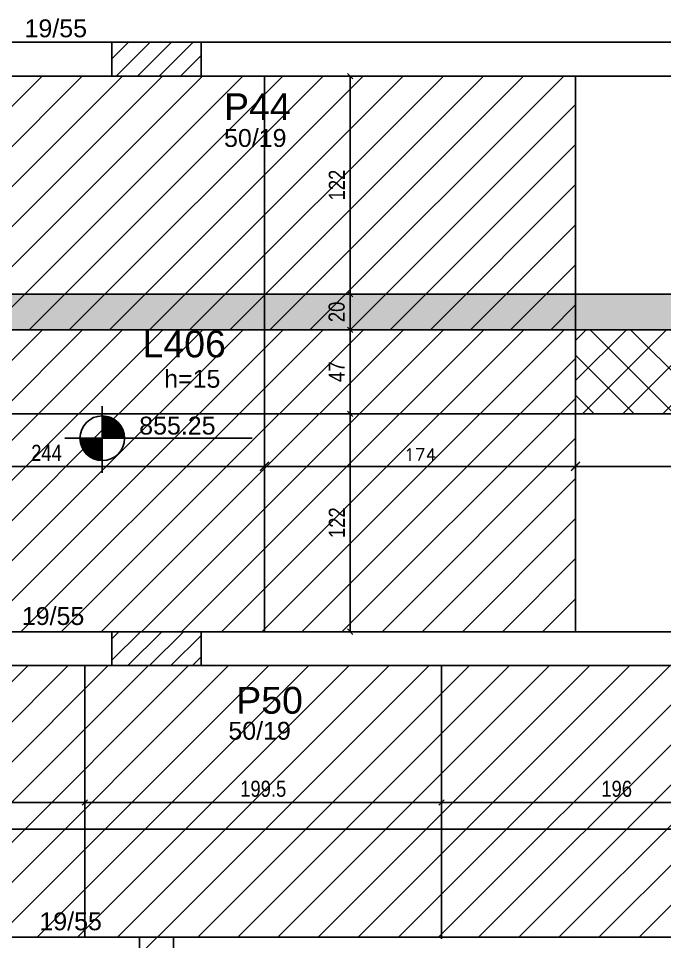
# Model space of a CAD drawing. Header units: millimetres. Extents: x 2358 to 5871, y 1438 to 2637.
# Drawn here: x 3655 to 4016, y 2030 to 2546 of the extents above; entities that cross this region are included whole.
import ezdxf

# ---------------------------------------------------------------- set-up
doc = ezdxf.new("R2010")
doc.units = ezdxf.units.MM
for name, color, linetype in [('3', 3, 'Continuous'), ('4', 4, 'Continuous'), ('7', 7, 'Continuous'), ('Painéis', 200, 'Continuous')]:
    doc.layers.add(name, color=color, linetype=linetype)
doc.layers.add('Hachura', color=251, linetype='Continuous', lineweight=9)
doc.layers.add('REAPROVEITAMENTO', color=251, linetype='Continuous', lineweight=9)
doc.styles.add('COTA TECNICA-50', font='techl___.ttf', dxfattribs={"height": 9})
doc.styles.add('ROMANS', font='romans.shx')
doc.styles.get("Standard").update_dxf_attribs({"font": 'arial.ttf'})
doc.dimstyles.new('COTA PAINEL-50', dxfattribs={"dimtxt": 9, "dimasz": 3, "dimexe": 3, "dimexo": 3, "dimgap": 3, "dimtad": 1, "dimdec": 1, "dimzin": 12, "dimdsep": 46, "dimtxsty": 'COTA TECNICA-50', "dimblk1": 'OBLIQUE', "dimblk2": 'OBLIQUE', "dimsah": 1, "dimcen": 0.9, "dimclrd": 4, "dimclre": 4, "dimclrt": 240, "dimadec": 1, "dimazin": 3, "dimtfac": 1, "dimtdec": 1, "dimtmove": 0, "dimatfit": 3, "dimfxl": 1, "dimtolj": 1, "dimtzin": 12, "dimarcsym": 0})
doc.dimstyles.new('Cota Paínel', dxfattribs={"dimtxt": 7, "dimasz": 5, "dimexe": 3, "dimexo": 3, "dimgap": 3, "dimtad": 1, "dimdec": 1, "dimzin": 12, "dimdsep": 46, "dimtxsty": 'ROMANS', "dimblk": 'ARCHTICK', "dimcen": 0, "dimclrd": 4, "dimclre": 4, "dimclrt": 1, "dimadec": 1, "dimazin": 3, "dimtfac": 1, "dimtdec": 1, "dimtmove": 0, "dimatfit": 3, "dimldrblk": 'OBLIQUE', "dimfxl": 1, "dimtolj": 1, "dimtzin": 12, "dimarcsym": 0})

# ---------------------------------------------------------------- blocks, each defined once
blk = doc.blocks.new('_Oblique')
at = {"color": 0, "linetype": 'ByBlock', "lineweight": -2}
blk.add_line((-0.5, -0.5), (0.5, 0.5), dxfattribs=at)
blk = doc.blocks.new('*D46')
at = {"layer": 'Defpoints', "color": 0, "transparency": 16777216}
for p in [(3891.47, 2107.5), (3891.47, 2107.5), (4087.47, 2107.5)]:
    blk.add_point(p, dxfattribs=at)
at = {"layer": 'Painéis', "color": 4, "lineweight": -2, "transparency": 16777216}
blk.add_line((4087.47, 2107.5), (3891.47, 2107.5), dxfattribs=at)
at = {"layer": 'Painéis', "color": 4, "lineweight": -2, "transparency": 16777216, "xscale": 3, "yscale": 3, "zscale": 3, "rotation": 180}
blk.add_blockref('_Oblique', (3891.47, 2107.5), dxfattribs=at)
at = {"layer": 'Painéis', "color": 4, "lineweight": -2, "transparency": 16777216, "xscale": 3, "yscale": 3, "zscale": 3}
blk.add_blockref('_Oblique', (4087.47, 2107.5), dxfattribs=at)
at = {"layer": 'Painéis', "color": 240, "transparency": 16777216, "insert": (3989.47, 2115.12), "char_height": 9, "attachment_point": 5, "style": 'COTA TECNICA-50'}
blk.add_mtext('\\A1;196', dxfattribs=at)
blk = doc.blocks.new('*D154')
at = {"color": 4, "lineweight": -2, "transparency": 16777216}
for p, q in [((3691.97, 2109.9), (3691.97, 2110.5)), ((3891.47, 2107.5), (3691.97, 2107.5))]:
    blk.add_line(p, q, dxfattribs=at)
at = {"layer": 'Defpoints', "color": 0, "transparency": 16777216}
for p in [(3691.97, 2107.5), (3691.97, 2106.9), (3891.47, 2107.5)]:
    blk.add_point(p, dxfattribs=at)
at = {"color": 4, "lineweight": -2, "transparency": 16777216, "xscale": 3, "yscale": 3, "zscale": 3, "rotation": 180}
blk.add_blockref('_Oblique', (3691.97, 2107.5), dxfattribs=at)
at = {"color": 4, "lineweight": -2, "transparency": 16777216, "xscale": 3, "yscale": 3, "zscale": 3}
blk.add_blockref('_Oblique', (3891.47, 2107.5), dxfattribs=at)
at = {"color": 240, "transparency": 16777216, "insert": (3791.72, 2115.13), "char_height": 9, "attachment_point": 5, "style": 'COTA TECNICA-50'}
blk.add_mtext('\\A1;199.5', dxfattribs=at)
blk = doc.blocks.new('*D155')
at = {"color": 4, "lineweight": -2, "transparency": 16777216}
blk.add_line((3691.97, 2107.5), (3447.97, 2107.5), dxfattribs=at)
at = {"layer": 'Defpoints', "color": 0, "transparency": 16777216}
for p in [(3447.97, 2107.5), (3447.97, 2107.5), (3691.97, 2107.5)]:
    blk.add_point(p, dxfattribs=at)
at = {"color": 4, "lineweight": -2, "transparency": 16777216, "xscale": 3, "yscale": 3, "zscale": 3, "rotation": 180}
blk.add_blockref('_Oblique', (3447.97, 2107.5), dxfattribs=at)
at = {"color": 4, "lineweight": -2, "transparency": 16777216, "xscale": 3, "yscale": 3, "zscale": 3}
blk.add_blockref('_Oblique', (3691.97, 2107.5), dxfattribs=at)
at = {"color": 240, "transparency": 16777216, "insert": (3569.97, 2115.07), "char_height": 9, "attachment_point": 5, "style": 'COTA TECNICA-50'}
blk.add_mtext('\\A1;244', dxfattribs=at)
blk = doc.blocks.new('*D13')
at = {"layer": 'Defpoints', "color": 0, "transparency": 16777216}
for p in [(3840.43, 2514.12), (3840.43, 2392.12), (3840.43, 2392.12)]:
    blk.add_point(p, dxfattribs=at)
at = {"layer": 'Painéis', "color": 4, "lineweight": -2, "transparency": 16777216}
blk.add_line((3840.43, 2514.12), (3840.43, 2392.12), dxfattribs=at)
at = {"layer": 'Painéis', "color": 4, "lineweight": -2, "transparency": 16777216, "xscale": 3, "yscale": 3, "zscale": 3}
for p, rotation in [((3840.43, 2514.12), 90), ((3840.43, 2392.12), 270)]:
    blk.add_blockref('_Oblique', p, dxfattribs=dict(at, rotation=rotation))
at = {"layer": 'Painéis', "color": 240, "transparency": 16777216, "insert": (3832.88, 2453.12), "char_height": 9, "attachment_point": 5, "rotation": 90, "style": 'COTA TECNICA-50'}
blk.add_mtext('\\A1;122', dxfattribs=at)
blk = doc.blocks.new('*D14')
at = {"layer": 'Defpoints', "color": 0, "transparency": 16777216}
for p in [(3840.43, 2392.12), (3840.43, 2372.12), (3840.43, 2372.12)]:
    blk.add_point(p, dxfattribs=at)
at = {"layer": 'Painéis', "color": 4, "lineweight": -2, "transparency": 16777216}
blk.add_line((3840.43, 2392.12), (3840.43, 2372.12), dxfattribs=at)
at = {"layer": 'Painéis', "color": 4, "lineweight": -2, "transparency": 16777216, "xscale": 3, "yscale": 3, "zscale": 3}
for p, rotation in [((3840.43, 2392.12), 90), ((3840.43, 2372.12), 270)]:
    blk.add_blockref('_Oblique', p, dxfattribs=dict(at, rotation=rotation))
at = {"layer": 'Painéis', "color": 240, "transparency": 16777216, "insert": (3832.84, 2382.12), "char_height": 9, "attachment_point": 5, "rotation": 90, "style": 'COTA TECNICA-50'}
blk.add_mtext('\\A1;20', dxfattribs=at)
blk = doc.blocks.new('*D15')
at = {"layer": 'Defpoints', "color": 0, "transparency": 16777216}
for p in [(3840.43, 2372.12), (3840.43, 2325.12), (3840.43, 2325.12)]:
    blk.add_point(p, dxfattribs=at)
at = {"layer": 'Painéis', "color": 4, "lineweight": -2, "transparency": 16777216}
blk.add_line((3840.43, 2372.12), (3840.43, 2325.12), dxfattribs=at)
at = {"layer": 'Painéis', "color": 4, "lineweight": -2, "transparency": 16777216, "xscale": 3, "yscale": 3, "zscale": 3}
for p, rotation in [((3840.43, 2372.12), 90), ((3840.43, 2325.12), 270)]:
    blk.add_blockref('_Oblique', p, dxfattribs=dict(at, rotation=rotation))
at = {"layer": 'Painéis', "color": 240, "transparency": 16777216, "insert": (3832.87, 2348.62), "char_height": 9, "attachment_point": 5, "rotation": 90, "style": 'COTA TECNICA-50'}
blk.add_mtext('\\A1;47', dxfattribs=at)
blk = doc.blocks.new('*D16')
at = {"layer": 'Defpoints', "color": 0, "transparency": 16777216}
for p in [(3840.43, 2325.12), (3840.43, 2203.12), (3840.43, 2203.12)]:
    blk.add_point(p, dxfattribs=at)
at = {"layer": 'Painéis', "color": 4, "lineweight": -2, "transparency": 16777216}
blk.add_line((3840.43, 2325.12), (3840.43, 2203.12), dxfattribs=at)
at = {"layer": 'Painéis', "color": 4, "lineweight": -2, "transparency": 16777216, "xscale": 3, "yscale": 3, "zscale": 3}
for p, rotation in [((3840.43, 2325.12), 90), ((3840.43, 2203.12), 270)]:
    blk.add_blockref('_Oblique', p, dxfattribs=dict(at, rotation=rotation))
at = {"layer": 'Painéis', "color": 240, "transparency": 16777216, "insert": (3832.88, 2264.12), "char_height": 9, "attachment_point": 5, "rotation": 90, "style": 'COTA TECNICA-50'}
blk.add_mtext('\\A1;122', dxfattribs=at)
blk = doc.blocks.new('*D17')
at = {"layer": 'Defpoints', "color": 0, "transparency": 16777216}
for p in [(3548.47, 2295.66), (3792.47, 2295.66), (3792.47, 2295.66)]:
    blk.add_point(p, dxfattribs=at)
at = {"layer": 'Painéis', "color": 4, "lineweight": -2, "transparency": 16777216}
blk.add_line((3548.47, 2295.66), (3792.47, 2295.66), dxfattribs=at)
at = {"layer": 'Painéis', "color": 4, "lineweight": -2, "transparency": 16777216, "xscale": 3, "yscale": 3, "zscale": 3, "rotation": 180}
blk.add_blockref('_Oblique', (3548.47, 2295.66), dxfattribs=at)
at = {"layer": 'Painéis', "color": 4, "lineweight": -2, "transparency": 16777216, "xscale": 3, "yscale": 3, "zscale": 3}
blk.add_blockref('_Oblique', (3792.47, 2295.66), dxfattribs=at)
at = {"layer": 'Painéis', "color": 240, "transparency": 16777216, "insert": (3670.47, 2303.23), "char_height": 9, "attachment_point": 5, "style": 'COTA TECNICA-50'}
blk.add_mtext('\\A1;244', dxfattribs=at)
blk = doc.blocks.new('_ArchTick')
at = {"color": 0, "linetype": 'ByBlock', "const_width": 0.15}
blk.add_lwpolyline([(-0.5, -0.5), (0.5, 0.5)], dxfattribs=at)
blk = doc.blocks.new('*D146')
at = {"layer": 'Defpoints', "color": 0, "transparency": 16777216}
for p in [(3792.47, 2295.66), (3966.47, 2295.66), (3966.47, 2295.66)]:
    blk.add_point(p, dxfattribs=at)
at = {"layer": 'Painéis', "color": 4, "lineweight": -2, "transparency": 16777216}
blk.add_line((3792.47, 2295.66), (3966.47, 2295.66), dxfattribs=at)
at = {"layer": 'Painéis', "color": 4, "lineweight": -2, "transparency": 16777216, "xscale": 5, "yscale": 5, "zscale": 5, "rotation": 180}
blk.add_blockref('_ArchTick', (3792.47, 2295.66), dxfattribs=at)
at = {"layer": 'Painéis', "color": 4, "lineweight": -2, "transparency": 16777216, "xscale": 5, "yscale": 5, "zscale": 5}
blk.add_blockref('_ArchTick', (3966.47, 2295.66), dxfattribs=at)
at = {"layer": 'Painéis', "color": 1, "transparency": 16777216, "insert": (3879.47, 2302.16), "char_height": 7, "attachment_point": 5, "style": 'ROMANS'}
blk.add_mtext('\\A1;174', dxfattribs=at)
blk = doc.blocks.new('*D18')
at = {"layer": 'Defpoints', "color": 0, "transparency": 16777216}
for p in [(3966.47, 2295.66), (4159.47, 2295.66), (4159.47, 2295.66)]:
    blk.add_point(p, dxfattribs=at)
at = {"layer": 'Painéis', "color": 4, "lineweight": -2, "transparency": 16777216}
blk.add_line((3966.47, 2295.66), (4159.47, 2295.66), dxfattribs=at)
at = {"layer": 'Painéis', "color": 4, "lineweight": -2, "transparency": 16777216, "xscale": 5, "yscale": 5, "zscale": 5, "rotation": 180}
blk.add_blockref('_ArchTick', (3966.47, 2295.66), dxfattribs=at)
at = {"layer": 'Painéis', "color": 4, "lineweight": -2, "transparency": 16777216, "xscale": 5, "yscale": 5, "zscale": 5}
blk.add_blockref('_ArchTick', (4159.47, 2295.66), dxfattribs=at)
at = {"layer": 'Painéis', "color": 1, "transparency": 16777216, "insert": (4062.97, 2302.16), "char_height": 7, "attachment_point": 5, "style": 'ROMANS'}
blk.add_mtext('\\A1;193', dxfattribs=at)

msp = doc.modelspace()

# ---------------------------------------------------------------- hatches: boundary and pattern name
at = {"layer": 'Hachura', "linetype": 'ByBlock'}
h = msp.add_hatch(color=256, dxfattribs=at)
h.dxf.hatch_style = 1
h.paths.add_polyline_path([(3304.47, 2372.12), (4159.47, 2372.12), (4159.47, 2392.12), (3304.47, 2392.12)])
h = msp.add_hatch(dxfattribs=at)
h.set_pattern_fill('ANSI37', color=256, scale=5)
h.set_pattern_definition([(45, (-1964.596, -219.818), (-11.22532, 11.22532), []), (135, (-1964.596, -219.818), (-11.22532, -11.22532), [])])
h.paths.add_polyline_path([(4159.47, 2325.12), (4159.47, 2372.12), (3966.47, 2372.12), (3966.47, 2325.12)])
at = {"layer": 'REAPROVEITAMENTO', "linetype": 'ByBlock'}
h = msp.add_hatch(dxfattribs=at)
h.set_pattern_fill('ANSI31', color=256, scale=5, style=2)
h.set_pattern_definition([(45, (-3172.778, 590.003), (-11.22532, 11.22532), [])])
h.paths.add_polyline_path([(3966.47, 2372.12), (3304.47, 2372.12), (3304.47, 2514.12), (3966.47, 2514.12)])
h = msp.add_hatch(dxfattribs=at)
h.set_pattern_fill('ANSI31', color=256, scale=5, style=2)
h.set_pattern_definition([(45, (518.25, -81.827), (-11.22532, 11.22532), [])])
h.paths.add_polyline_path([(3966.47, 2372.12), (3304.47, 2372.12), (3304.47, 2325.12), (3966.47, 2325.12)])
h = msp.add_hatch(dxfattribs=at)
h.set_pattern_fill('ANSI31', color=256, scale=5, style=2)
h.set_pattern_definition([(45, (-3172.778, 448.003), (-11.22532, 11.22532), [])])
h.paths.add_polyline_path([(3966.47, 2325.12), (3304.47, 2325.12), (3304.47, 2203.12), (3966.47, 2203.12)])
h = msp.add_hatch(dxfattribs=at)
h.set_pattern_fill('ANSI31', color=256, scale=5, style=2)
h.set_pattern_definition([(45, (-1344.037, -103.497), (-11.22532, 11.22532), [])])
h.paths.add_polyline_path([(2639.47, 2184.12), (2639.47, 2032.12), (5052.47, 2032.12), (5052.47, 2184.12)])

# ---------------------------------------------------------------- linework, layer by layer
at = {"layer": '3', "linetype": 'Continuous'}
for p, q in [((3706.97, 2523.69), (3716.41, 2533.12)), ((3709.43, 2514.12), (3728.43, 2533.12)), ((3721.45, 2514.12), (3740.45, 2533.12)), ((3733.47, 2514.12), (3752.47, 2533.12)), ((3745.49, 2514.12), (3756.97, 2525.6)), ((3701.67, 2323.9), (3701.67, 2329.41)), ((3701.67, 2323.9), (3701.67, 2298.9)), ((3701.67, 2323.3), (3705.52, 2323.3)), ((3701.67, 2322.5), (3707.42, 2322.5)), ((3701.67, 2321.71), (3708.74, 2321.71)), ((3701.67, 2320.92), (3709.78, 2320.92)), ((3701.67, 2320.12), (3710.63, 2320.12)), ((3701.67, 2319.33), (3711.33, 2319.33)), ((3701.67, 2318.54), (3711.93, 2318.54)), ((3701.67, 2317.75), (3712.44, 2317.75)), ((3701.67, 2316.95), (3712.87, 2316.95)), ((3701.67, 2316.16), (3713.23, 2316.16)), ((3701.67, 2315.37), (3713.53, 2315.37)), ((3689.17, 2311.4), (3680.74, 2311.4)), ((3689.17, 2311.4), (3714.17, 2311.4)), ((3701.67, 2310.61), (3689.17, 2310.61)), ((3701.67, 2309.82), (3689.27, 2309.82)), ((3701.67, 2314.57), (3713.76, 2314.57)), ((3701.67, 2313.78), (3713.94, 2313.78)), ((3701.67, 2312.99), (3714.07, 2312.99)), ((3701.67, 2312.2), (3714.17, 2312.2)), ((3714.17, 2311.4), (3785.59, 2311.4)), ((3701.67, 2309.02), (3689.4, 2309.02)), ((3701.67, 2308.23), (3689.58, 2308.23)), ((3701.67, 2307.44), (3689.82, 2307.44)), ((3701.67, 2306.65), (3690.11, 2306.65)), ((3701.67, 2305.85), (3690.47, 2305.85)), ((3701.67, 2305.06), (3690.9, 2305.06)), ((3701.67, 2304.27), (3691.41, 2304.27)), ((3701.67, 2303.47), (3692.01, 2303.47)), ((3701.67, 2302.68), (3692.72, 2302.68)), ((3701.67, 2301.89), (3693.56, 2301.89)), ((3701.67, 2301.1), (3694.6, 2301.1)), ((3701.67, 2300.3), (3695.92, 2300.3)), ((3701.67, 2299.51), (3697.82, 2299.51)), ((3701.67, 2298.9), (3701.67, 2292.03)), ((3706.97, 2187.1), (3722.99, 2203.12)), ((3706.97, 2199.12), (3710.97, 2203.12)), ((3716.01, 2184.12), (3735.01, 2203.12)), ((3728.03, 2184.12), (3747.03, 2203.12)), ((3740.05, 2184.12), (3756.97, 2201.04)), ((3752.07, 2184.12), (3756.97, 2189.02)), ((3722.47, 2022.29), (3732.3, 2032.12))]:
    msp.add_line(p, q, dxfattribs=at)
for points in [[(3706.97, 2533.12), (3304.47, 2533.12)], [(4159.47, 2533.12), (3756.97, 2533.12)], [(3304.47, 2514.12), (3706.97, 2514.12)], [(3756.97, 2514.12), (4159.47, 2514.12)], [(3706.97, 2203.12), (3304.47, 2203.12)], [(4159.47, 2203.12), (3756.97, 2203.12)], [(3304.47, 2184.12), (3706.97, 2184.12)], [(3756.97, 2184.12), (4159.47, 2184.12)], [(3722.47, 2032.12), (3304.47, 2032.12)], [(4159.47, 2032.12), (3741.47, 2032.12)]]:
    msp.add_lwpolyline(points, dxfattribs=at)
msp.add_circle((3701.67, 2311.4), 12.5, dxfattribs=at)
at = {"layer": '7', "linetype": 'Continuous'}
for points in [[(3706.97, 2514.12), (3756.97, 2514.12), (3756.97, 2533.12), (3706.97, 2533.12), (3706.97, 2514.12)], [(3706.97, 2184.12), (3756.97, 2184.12), (3756.97, 2203.12), (3706.97, 2203.12), (3706.97, 2184.12)], [(3722.47, 1946.12), (3741.47, 1946.12), (3741.47, 2032.12), (3722.47, 2032.12), (3722.47, 1946.12)]]:
    msp.add_lwpolyline(points, dxfattribs=at)
at = {"layer": 'Painéis'}
for p, q in [((3792.47, 2203.12), (3792.47, 2514.12)), ((3966.47, 2203.12), (3966.47, 2514.12)), ((3304.47, 2392.12), (4159.47, 2392.12)), ((3304.47, 2372.12), (4159.47, 2372.12)), ((3304.47, 2325.12), (4159.47, 2325.12)), ((3691.97, 2184.12), (3691.97, 2032.12)), ((3891.47, 2184.12), (3891.47, 2031.19)), ((2639.47, 2092.62), (5778.47, 2092.62))]:
    msp.add_line(p, q, dxfattribs=at)

# ---------------------------------------------------------------- texts
at = {"layer": '3', "linetype": 'Continuous'}
for s, p in [('19/55', (3658.17, 2535.85)), ('50/19', (3769.79, 2474.48)), ('h=15', (3736.28, 2339.68)), ('855.25', (3722.33, 2313.47)), ('19/55', (3656.66, 2206.87)), ('50/19', (3772.22, 2142.65)), ('19/55', (3666.48, 2035.97))]:
    msp.add_text(s, height=10, dxfattribs=at).set_placement(p)
at = {"layer": '4', "linetype": 'Continuous'}
for s, p in [('P44', (3769.79, 2489.48)), ('L406', (3724.21, 2356.68)), ('P50', (3776.63, 2157.22))]:
    msp.add_text(s, height=15, dxfattribs=at).set_placement(p)

# ---------------------------------------------------------------- dimensions: what is measured, and where the dimension line sits
for base, p1, p2, picture, middle in [((3447.97, 2107.5), (3691.97, 2107.5), (3447.97, 2107.5), '*D155', (3569.97, 2115.07)), ((3691.97, 2107.5), (3891.47, 2107.5), (3691.97, 2106.9), '*D154', (3791.72, 2115.13))]:
    dim = msp.add_linear_dim(base=base, p1=p1, p2=p2, dimstyle='COTA PAINEL-50')
    dim.commit()
    dim.dimension.update_dxf_attribs({"geometry": picture, "text_midpoint": middle})
at = {"layer": 'Painéis'}
for base, p1, p2, picture, middle in [((3840.43, 2392.12), (3840.43, 2514.12), (3840.43, 2392.12), '*D13', (3832.88, 2453.12)), ((3840.43, 2372.12), (3840.43, 2392.12), (3840.43, 2372.12), '*D14', (3832.84, 2382.12)), ((3840.43, 2325.12), (3840.43, 2372.12), (3840.43, 2325.12), '*D15', (3832.87, 2348.62)), ((3840.43, 2203.12), (3840.43, 2325.12), (3840.43, 2203.12), '*D16', (3832.88, 2264.12))]:
    dim = msp.add_linear_dim(base=base, p1=p1, p2=p2, angle=90, dimstyle='COTA PAINEL-50', dxfattribs=at)
    dim.commit()
    dim.dimension.update_dxf_attribs({"geometry": picture, "text_midpoint": middle})
for base, p1, p2, dimstyle, picture, middle in [((3792.47, 2295.66), (3548.47, 2295.66), (3792.47, 2295.66), 'COTA PAINEL-50', '*D17', (3670.47, 2303.23)), ((3966.47, 2295.66), (3792.47, 2295.66), (3966.47, 2295.66), 'Cota Paínel', '*D146', (3879.47, 2302.16)), ((4159.47, 2295.66), (3966.47, 2295.66), (4159.47, 2295.66), 'Cota Paínel', '*D18', (4062.97, 2302.16)), ((3891.47, 2107.5), (4087.47, 2107.5), (3891.47, 2107.5), 'COTA PAINEL-50', '*D46', (3989.47, 2115.12))]:
    dim = msp.add_linear_dim(base=base, p1=p1, p2=p2, dimstyle=dimstyle, dxfattribs=at)
    dim.commit()
    dim.dimension.update_dxf_attribs({"geometry": picture, "text_midpoint": middle})

doc.saveas('drawing.dxf')
